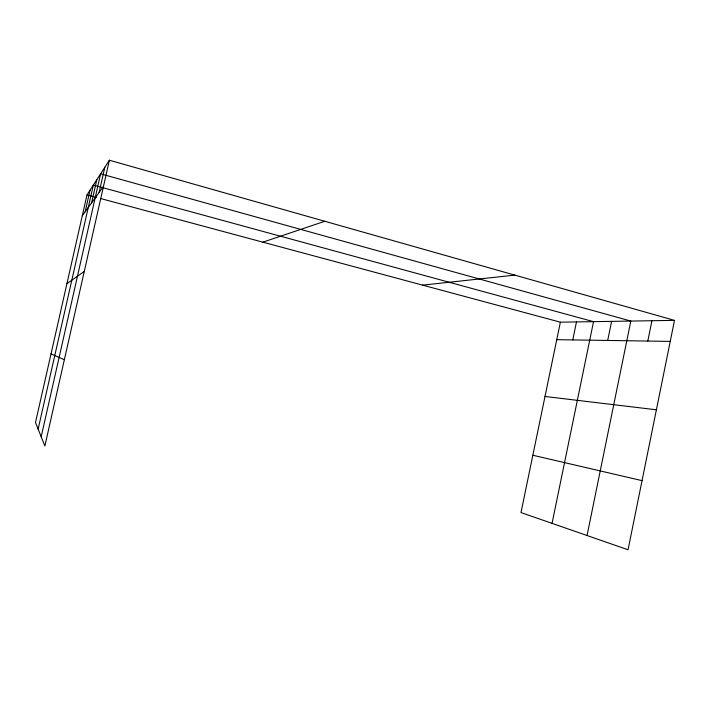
<?xml version="1.0" encoding="UTF-8"?>
<svg xmlns="http://www.w3.org/2000/svg" width="710" height="710" viewBox="0 0 710 710"><rect width="100%" height="100%" fill="white"/><g stroke="black" fill="none" stroke-linecap="round" stroke-linejoin="round"><path stroke-width="1.06" d="M587.046 535.526L630.826 321.062L100.598 173.826L41.189 436.739M647.804 341.057L651.931 320.725M674.5 320.37L628.048 549.771L520.989 512.567L560.376 322.189L674.5 320.37L109.384 160.229L87.011 194.877L35.5 422.494L44.872 445.969L109.384 160.229M552.052 523.359L593.524 321.666L93.321 185.106L38.136 429.106M607.698 340.445L611.603 321.373M572.766 339.912L576.476 321.932M85.173 211.749L90.055 190.165M91.581 202.865L96.826 179.674M99.143 192.383L104.814 167.311M82.289 215.751L103.482 186.375M66.935 283.609L84.268 271.469M262.833 242.172L324.789 221.271M422.601 285.136L514.821 275.116M556.755 339.673L670.24 341.404M545.005 396.473L656.395 409.794M532.846 455.252L642.053 480.643M87.011 194.877L96.498 197.433M100.713 198.56L560.376 322.189M51.022 353.899L64.344 359.73"/></g></svg>
